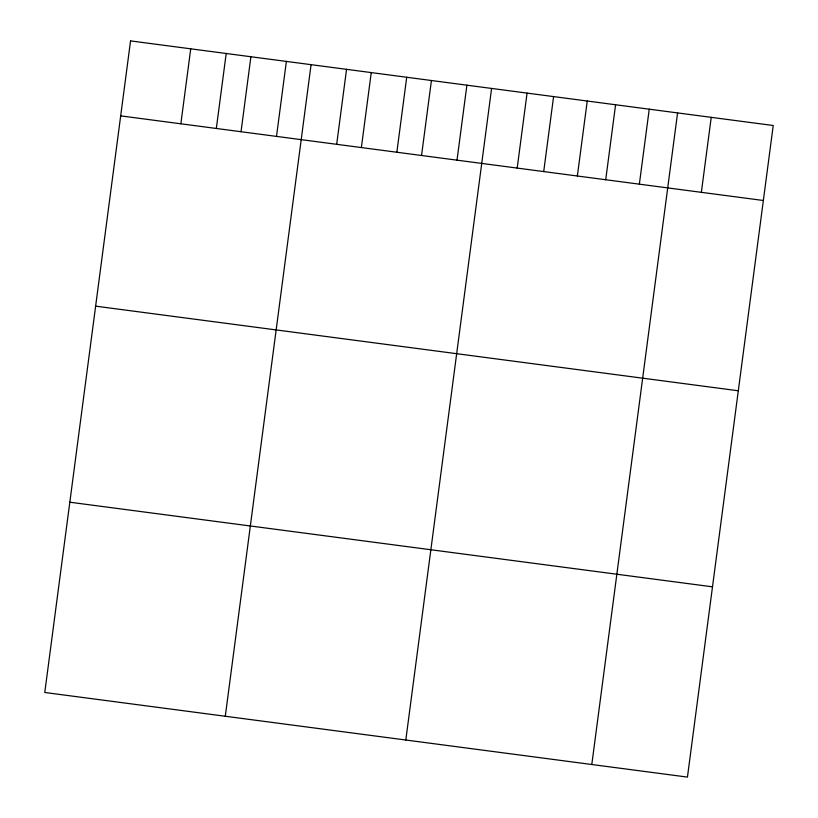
<?xml version="1.0" encoding="UTF-8"?>
<svg xmlns="http://www.w3.org/2000/svg" width="818" height="818" viewBox="0 0 818 818"><rect width="100%" height="100%" fill="white"/><g stroke="black" fill="none" stroke-linecap="round" stroke-linejoin="round"><path stroke-width="1.23" d="M180.86 123.804L190.727 48.824M216.33 128.477L226.197 53.487M241.034 131.729L250.901 56.749M276.504 136.391L286.372 61.411M225.287 716.261L311.075 64.663M336.679 144.316L346.546 69.336M361.372 147.567L371.249 72.587M396.853 152.24L406.72 77.26M421.546 155.492L431.423 80.512M457.017 160.164L466.894 85.184M405.81 740.024L491.598 88.436M517.191 168.079L527.068 93.099M543.714 171.576L553.592 96.596M577.365 176.003L587.242 101.023M605.719 179.735L615.586 104.755M639.359 184.162L649.236 109.183M591.803 764.513L677.58 112.915M701.363 192.332L711.231 117.352M120.686 115.88L763.358 200.492M95.634 306.157L738.306 390.769M69.827 502.211L712.498 586.823M130.553 40.9L44.775 692.488L687.447 777.1L773.225 125.512L130.553 40.9"/></g></svg>
